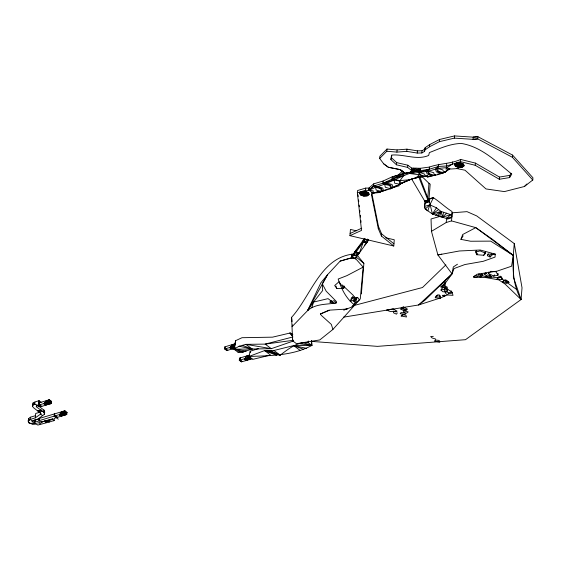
<?xml version="1.0" encoding="UTF-8"?>
<svg xmlns="http://www.w3.org/2000/svg" width="561" height="561" viewBox="0 0 561 561"><rect width="100%" height="100%" fill="white"/><g stroke="black" fill="none" stroke-linecap="round" stroke-linejoin="round"><path stroke-width="0.84" d="M250.234 352.645L250.248 351.186L258.586 348.584M424.979 201.034L424.537 206.441L425.294 209.043L432.419 214.043L446.549 218.517L451.857 216.911L451.998 211.497C445.378 207.395 439.971 201.946 433.415 197.731L428.835 198.839L428.976 199.33M355.19 298.578L353.928 301.495L356.088 302.716L356.228 298.641M353.718 254.056C320.612 257.022 310.871 296.229 291.601 317.316L292.611 340.808L296.489 343.676L319.784 339.938L332.918 329.433L360.274 298.936L363.17 267.113L355.681 258.733L355.779 257.415M311.439 340.892L312.189 341.446L377.462 346.361L465.497 339.693L521.078 299.525C511.337 282.464 512.558 262.464 514.269 243.6L476.703 215.915L466.997 211.644L452.187 212.822L451.535 220.901L446.226 222.507L431.465 231.335L437.903 254.946L452.033 273.845L445.385 283.053L441.093 290.24L445.672 280.128L452.033 273.845L454.052 268.544L464.929 264.533L483.147 261.328L495.047 257.106L495.223 254.133L480.251 250.01L459.34 250.984L437.903 254.946L441.773 254.161M41.191 422.23L39.088 420.68L39.27 418.478L64.852 410.792L66.955 412.349L66.78 414.516L54.494 418.218L53.912 420.056L54.445 420.448L49.263 422.012L37.825 425.077L36.072 423.779L32.377 423.913L29.074 422.819L28.331 420.939L28.506 418.737L30.371 417.216L35.483 415.673M28.331 420.939L30.189 419.418L30.371 417.216M32.524 406.346L33.092 402.931L34.873 402.153L34.698 404.355L32.917 405.133L32.524 406.346L33.422 407.609L41.128 413.695L35.308 417.875L30.189 419.418M32.917 405.133L33.092 402.931M34.698 404.355L34.684 402.013L39.039 400.701L41.135 402.258M38.52 406.052L43.968 410.091L44.698 411.963L44.522 414.165L37.412 419.432L32.293 420.974L31.984 421.949L33.976 422.223L34.151 420.021M39.27 418.478L39.326 420.848L34.964 422.167L34.908 419.789M34.964 422.167L35.14 419.965M35.308 417.875L35.666 413.471L40.048 412.146M44.522 414.165L43.793 412.293L36.297 406.739L36.416 405.273M38.856 402.938L49.347 399.776L51.451 401.332L51.275 403.499L40.785 406.662L38.681 405.105L39.039 400.701L38.856 402.938L39.74 404.79L41.837 406.346L34.509 404.215M43.793 412.293L43.968 410.091M46.275 400.701L44.312 403.408L38.681 405.105M48.863 401.017L51.451 401.332L50.188 403.829L48.085 402.272L48.26 400.105M51.275 403.499L49.172 401.942L49.347 399.776L46.247 401.045L44.165 403.864L44.894 404.376L49.992 403.885L49.501 402.987M58.302 419.172L54.186 416.122L54.361 413.92M61.78 411.718L59.627 414.488L60.083 415.392L59.669 414.888M66.78 414.516L64.676 412.959L64.852 410.792L61.752 412.062L65.139 413.871L64.34 413.478M234.554 348.234L226.777 350.576L224.673 349.019L224.849 346.852L235.34 343.69L235.311 344.068M232.268 344.615L230.305 347.322L230.795 348.22L234.638 346.432L232.24 344.959L230.115 347.378L230.571 348.29M234.989 345.022L235.585 340.681L242.008 337.708L272.534 337.161L290.03 333.024L292.842 334.545M235.213 345.26L235.255 343.641M252.106 358.879L241.384 361.866L239.288 360.309L239.463 358.142L249.182 355.211M240.515 357.827L240.339 359.994L241.384 361.866M246.882 355.905L244.919 358.612L245.409 359.51L249.245 357.722L250.01 358.121M292.611 340.808L292.744 339.153M311.467 341.817L311.53 340.955L311.867 345.429C292.786 355.807 270.058 355.618 248.888 356.487L250.248 351.186M385.786 237.773L394.271 239.778L393.773 246.006L349.938 235.662L350.443 229.421L356.319 230.809M351.523 257.815C352.413 254.918 351.502 255.381 351.894 257.899M349.938 235.662L361.536 230.417L357.357 192.76L357.532 190.558L365.716 188.089L369.362 188.089L369.18 190.291L373.009 193.131L380.631 192.437L380.716 191.336L383.675 190.838L382.707 188.089L377.841 186.511L373.577 186.042L368.942 190.123L373.275 190.929L372.777 192.956L371.473 194.688L378.317 228.706L381.438 236.048L393.773 246.006M364.257 238.769L355.057 251.559L354.166 254.729L355.576 255.381M355.057 251.559L352.126 255.627L351.831 257.836L355.625 258.789L355.8 257.373M357.357 192.76L365.541 190.291L365.716 188.089M365.541 190.291L368.668 190.445L368.85 188.244M368.942 190.123L369.124 187.921L373.752 183.84L383.121 181.014L392.293 176.771L404.13 173.293L429.186 169.275L429.368 167.073C439.607 163.342 450.588 163.987 460.679 159.457L475.398 163.097L499.465 177.059L509.802 175.376L511.092 173.293M368.668 190.445L373.577 186.042L373.752 183.84M405.82 173.777L400.231 169.632L388.345 167.276L383.724 163.854L379.671 158.454L379.853 156.253L386.992 149.044L397.083 149.913L406.921 149.163L417.384 150.853L422.033 150.762L424.775 149.156L425.203 147.641L429.733 144.563L439.558 139.479L454.515 135.923L473.232 137.15L477.916 136.702L512.579 155.102L532.95 177.809L532.775 180.011L524.381 186.511L504.388 191.596L485.987 188.938L465.006 170.207L456.584 168.517M378.317 228.706L378.493 226.504L371.648 192.486M379.131 191.659L372.777 192.956L381.375 191.532L390.554 188.762L389.944 185.488L384.72 184.436L382.946 183.216L383.121 181.014M379.671 158.454L386.81 151.246L386.992 149.044M381.438 236.048L381.613 233.846L378.493 226.504M423.218 176.498C411.402 177.62 401.094 183.847 390.554 188.762L390.091 188.51L391.641 188.237L390.673 185.13L382.946 183.216L403.24 174.212L420.35 169.387L412.097 170.895L407.616 167.409L396.501 164.822L390.919 159.619L391.031 158.146M392.293 176.771L391.999 180.488L373.577 186.042L375.54 187.206L380.765 188.671L381.375 191.532L376.158 190.06L375.54 187.206C390.933 182.921 404.362 173.461 420.266 170.488L419.481 172.255L420.168 174.667L425.315 176.575C433.877 175.712 443.365 174.66 449.943 168.517L443.555 172.781L438.33 171.315L437.72 168.454L438.737 164.247M386.81 151.246L396.908 152.115L397.083 149.913M396.501 164.822L396.676 162.62L391.094 157.417M399.264 184.267L399.137 185.782L390.091 188.51L393.016 187.57L392.055 184.464L387.181 183.244L382.946 183.216M396.908 152.115L406.739 151.365L406.921 149.163M407.616 167.409L407.798 165.207L396.676 162.62M409.74 172.606L412.097 170.895L413.878 168.139L411.515 170.292L411.767 170.986L411.697 168.09L407.798 165.207M406.739 151.365L417.209 153.055L417.384 150.853M417.209 153.055L421.858 152.964L422.033 150.762M421.858 152.964L424.6 151.358L424.775 149.156M424.6 151.358L425.203 147.641M425.028 149.843L429.558 146.765L429.733 144.563M427.405 175.782L424.263 176.687L419.453 174.759L415.806 177.893L427.405 175.782L427.286 177.29L435.511 174.815M425.855 200.852L425.687 203.04L429.207 201.981L429.424 199.127L429.004 198.917M422.054 176.617L428.976 183.3L427.559 200.922L426.171 200.656L425.743 201.637L424.733 201.09L411.592 178.882M429.137 201.553L429.102 199.428M419.81 177.01L427.791 198.019L429.551 199.211L429.074 201.301L429.312 199.029M451.857 216.918L450.792 214.66L441.051 211.441L432.419 214.043L429.277 201.126L429.438 199.127L433.415 197.731L429.852 204.842L427.812 210.831L425.294 209.036L424.537 206.441L425.743 200.971M429.558 146.765L439.375 141.681L439.558 139.479M446.71 163.791L446.535 165.993L447.103 167.578L449.2 169.127L458.246 168.517M446.226 222.507L446.619 217.654M447.447 218.243L447.376 219.106L450.897 218.047L450.96 217.184M439.375 141.681L454.333 138.125L454.515 135.923M452.489 161.926L452.313 164.128L447.103 167.578L445.82 169.057L449.2 169.127M429.368 167.073L420.441 168.286L420.14 172.003L438.555 166.449L446.535 165.993L460.504 161.659L460.679 159.457M390.919 159.619L391.95 155.046C404.179 154.037 416.914 160.516 428.653 155.467L429.403 152.585C439.663 148.574 449.901 143.742 461.317 143.441C481.506 146.737 496.478 161.757 511.772 174.106L509.619 177.578L499.29 179.261L475.223 165.299L475.398 163.097M499.29 179.261L499.465 177.059M509.619 177.578L509.802 175.376M532.775 180.011L512.403 157.304L512.579 155.102M451.535 220.901L475.784 227.633L492.944 239.687L513.343 255.458L511.569 266.209L497.172 271.11L476.85 274.294L473.561 277.162L485.335 277.478L498.806 279.89L505.138 284.111L521.078 299.525L522.025 287.793L514.269 243.6M361.354 293.936L363.886 263.375L356.866 254.792M292.064 326.663L307.568 310.647L320.885 282.758L327.547 274.694L340.176 261.082L351.614 257.751L351.971 254.007M498.175 273.621L497.965 275.199L493.771 276.061L488.329 273.438L488.792 272.015M445.385 283.053L444.242 290.212L445.736 293.382L447.25 294.974L440.687 297.877L418.625 304.967L343.367 317.189M293.515 340.962L271.314 348.676L252.184 349.026L242.969 351.999L237.836 352.063L233.958 349.187L235.585 340.681L235.592 342.834M308.319 340.99L307.989 342.561L311.867 345.429L311.551 340.618M486.043 273.116L485.875 273.936L484.466 274.112L484.318 273.509L485.637 272.962L486.331 273.326L485.875 273.936L484.809 273.551L484.466 274.112L485.496 273.607L484.318 273.509M344.272 286.054L343.753 288.508L336.768 288.431L334.693 285.535L339.026 281.734L343.753 288.508L342.806 287.183M424.537 206.441L429.852 204.842L436.451 207.801L441.051 211.441L437.861 215.817L439.684 216.588L442.538 217.149L443.569 212.317M357.511 252.695L355.681 252.625L356.291 249.848L363.262 242.079L363.437 239.905L364.636 238.544L365.288 239.259L351.831 257.836M391.262 156.652L391.606 155.131M493.168 254.336L493.322 253.705L493.638 254.589L493.168 254.336L495.321 254.14L494.059 254.596L493.939 254.077M439.684 216.588L441.051 211.441L435.581 215.207M293.382 340.282L265.15 344.11L245.886 344.356L239.112 346.228L233.958 349.187L246.279 350.955L242.969 352.006L233.958 349.194L234.736 346.382M476.093 250.858L475.749 252.099L476.633 254.708L483.757 255.269L485.665 253.221L485.335 251.665M311.853 307.652L313.522 302.077L322.687 290.507L322.287 283.796L327.547 274.694L307.568 310.647C315.598 303.452 326.846 304.658 336.635 302.856L336.439 301.573L326.186 291.173L322.287 283.796M357.974 254.091L357.539 255.5L355.723 255.416M367.027 239.456L365.211 239.365L364.636 238.544L363.773 241.363L365.183 242.022M367.581 240.732L367.146 242.142L365.33 242.05M447.229 289.034L440.806 289.911L442.853 291.741L446.325 291.965L447.229 289.034L445.637 288.677M52.86 419.277L46.696 420.575L48.611 420.554L52.86 419.277L53.057 418.653L41.472 422.04L46.591 420.498L49.263 422.012L47.98 421.059L45.161 421.767L46.212 422.545L47.39 421.094M36.297 406.739L36.612 405.771L40.785 406.662M357.932 254.147L357.462 255.613L355.632 255.543M365.092 242.142L363.696 241.468L364.636 238.544M367.539 240.781L367.069 242.247L365.239 242.177M487.453 255.732L488.091 253.817L492.376 254.722L490.09 257.015L487.453 255.732L488.168 254.477M435.68 174.892L434.375 175.551L429.221 173.644L428.541 171.224L429.186 169.275L426.15 171.498L427.173 173.875L431.984 175.817L433.436 175.404M362.855 241.56L363.437 239.905L363.696 241.468M351.67 297.393L350.232 301.432L352.673 297.919L354.517 296.916M513.343 255.458L490.672 241.125L470.616 241.237L460.932 239.365L462.685 234.526L475.784 227.633L513.343 255.458L513.392 277.099L521.078 299.525M483.757 255.269L485.055 252.373M63.589 413.289L64.852 410.792M48.639 402.518L46.247 401.045L49.634 402.847L48.639 402.518L44.803 404.306L44.354 403.808L44.312 403.408L48.085 402.272L49.347 399.776M235.094 343.69L234.077 346.186L224.673 349.019M245.185 359.58L244.722 358.668L246.854 356.249L248.691 357.476L249.322 356.228M438.884 294.609L440.013 295.808L440.651 298.045L435.252 297.716L436.17 296.117L437.938 294.707M500.566 276.138L501.695 277.337L502.326 279.574L496.927 279.245L497.852 277.639L499.62 276.229M355.618 302.155L353.57 305.682L352.049 306.362M443.632 295.626L443.288 296.187L442.938 295.254L443.288 296.187L444.698 296.005M343.676 310.114L351.838 307.049L355.653 302.028M476.562 250.795L475.749 252.099L480.055 250.879L485.665 253.221M460.932 239.365L463.155 235.809M436.458 207.801L432.419 214.043L438.471 209.66M506.429 280.093L509.016 282.365L506.155 283.172L502.516 282.141L505.405 279.616M307.568 310.647L313.522 302.077L328.052 298.648L334.426 303.515M397.328 312.898L396.431 314.16L393.464 312.786L393.373 311.208L396.311 311.916M403.618 172.143L404.13 173.293L403.632 173.994L398.212 175.032L397.679 176.596L395.253 175.902L392.118 178.973L394.06 179.92L399.278 180.965L399.895 184.246L394.671 183.195L394.06 179.92M355.267 255.809L357.729 252.387M367.336 239.028L365.022 242.478M352.82 255.879L352.07 255.697L352.532 255.423L352.14 255.613L352.336 257.275L355.709 258.053L368.661 240.038L368.163 239.694M401.171 316.032L402.062 314.833L405.855 315.1L406.522 316.972L401.171 316.032L402.454 315.24M352.035 256.111L352.883 255.788L352.07 255.697L352.532 255.423M355.625 258.789L355.253 258.698L355.709 258.053M493.771 276.061L494.683 274.862M64.15 413.534L60.308 415.322L59.859 414.824L61.752 412.062L64.915 413.934M429.186 169.275L427.482 171.343L428.513 173.721L433.316 175.67L435.581 174.843M356.53 298.382L353.928 301.495L357.638 297.358L359.363 299.932L356.088 302.716M53.295 420.799L53.912 420.056M489.136 274.553L491.717 276.832L488.862 277.632L485.223 276.601L486.135 275.535M329.945 302.084L334.054 300.703L336.165 302.772L333.739 303.445L329.945 302.084L331.383 300.437M59.627 414.488L61.752 412.062M364.313 245.445L366.635 242.85L363.262 242.079L359.489 252.794L356.116 252.015L356.291 249.848L355.029 251.903L354.089 254.834L355.485 255.507M477.741 253.53L476.633 254.708L476.387 251.728M435.252 297.716L437.208 295.654M496.927 279.245L498.89 277.183M524.381 186.511L526.828 184.022M482.916 274.918L478.638 274.013L478 275.935L480.637 277.211L482.916 274.918L481.583 273.845M445.869 264.876L422.489 287.527L354.026 305.479M445.672 280.128L425.28 299.904L418.625 304.967L452.033 273.845L453.309 266.966L457.467 264.217M441.051 211.441L442.538 217.149L446.689 213.159M440.841 286.909L443.204 285.163L447.341 287.141L444.48 287.94L440.841 286.909L443.071 284.848M502.516 282.141L504.739 280.072M425.294 209.036L429.852 204.842M402.56 171.077L398.212 175.032L409.376 172.36M446.549 218.517L450.792 214.66L442.538 217.149M350.99 301.166L353.998 300.114L356.999 297.456L352.673 297.919L352.596 296.446M488.329 273.438L490.826 271.314L496.141 271.812L497.965 275.199L497.242 273.838M485.223 276.601L487.586 274.855L491.717 276.832M311.867 345.429L293.641 345.597L273.901 350.492L264.561 350.597L270.577 355.057L252.759 359.363L248.888 356.487L264.561 350.597L280.191 355.148C288.312 349.061 297.19 341.726 307.989 342.561L302.856 342.624L299.546 343.676L311.867 345.429L302.856 342.624M416.066 168.188L409.453 172.648M47.895 402.328L44.803 404.306L44.312 403.408M63.4 413.345L60.308 415.322L59.817 414.425M233.888 346.242L230.795 348.22L230.305 347.322M249.245 357.722L248.495 357.532L245.409 359.51L244.919 358.612M447.369 287.926L446.29 288.571L445.546 288.095M401.185 308.129L403.499 306.993L407.616 309.209L404.804 309.406L401.185 308.129L403.345 306.916M363.17 267.113L346.915 275.64L338.178 279.034C341.333 288.585 345.899 298.326 354.068 304.602M369.18 190.291L375.54 187.206M392.384 187.451L396.971 185.326M388.114 309.581L386.718 310.212L390.168 311.467L397.132 311.222L393.037 308.76L386.718 310.212L388.233 309.826M350.113 233.46L361.712 228.215M344.44 309.77L346.719 308.746M332.918 329.433L331.348 324.433L321.334 315.38L320.394 313.985L328.977 310.17L347.245 309.048M423.267 176.273A87.993 59.957 -53.5 0 0 400.049 183.868L409.663 179.744L400.007 180.621L392.118 178.973L403.836 175.418L400.007 180.621L400.982 183.706L399.832 184.078M400.056 183.924L410.379 179.506M320.394 313.985L329.16 310.387M445.7 171.743L442.461 173.111L437.594 171.54L436.626 168.784L438.555 166.449L435.413 169.156L436.381 171.904L441.248 173.475L445.7 171.743L442.58 172.683M443.141 295.584L444.459 295.03L445.161 295.402M49.901 401.964L51.451 401.332L49.915 401.795M64.627 413.303L66.955 412.349L65.693 414.845L65.23 413.941M235.34 343.69L232.24 344.959L234.828 346.375M249.175 355.295L246.854 356.249L248.495 357.532M41.584 422.124L46.591 420.498M44.13 404.607L50.273 402.756M65.679 413.702L59.543 415.554L65.777 413.773M427.566 201.637L427.664 200.999L428.955 201.217M411.178 171.715L414.824 171.421L415.764 170.551L420.266 170.488L418.429 172.36L419.453 174.759L409.972 173.566L428.541 171.224L437.72 168.454L447.103 167.578M383.058 190.628L386.964 189.45M437.11 174.331L439.452 173.622M429.228 198.994L433.415 197.731M426.648 202.304L425.876 202.269L424.733 201.09L427.615 200.221L429.074 201.301M425.687 202.128L429.389 201.21M426.669 202.219L425.743 201.637M351.684 255.816L352.14 255.613M48.085 402.272L49.172 401.942M230.031 348.451L234.638 347.063M38.541 410.968L41.423 410.098L42.208 411.115L39.326 411.984L38.541 410.968L37.692 410.771L41.423 410.098M35.869 419.74L39.501 418.646M249.54 356.971L249.94 357.098L239.288 360.309M33.976 422.223L34.733 421.991M39.088 420.68L64.676 412.959M63.884 413.275L66.955 412.349L64.368 412.033M244.638 359.741L250.781 357.89M37.496 423.029L40.09 422.419M56.289 417.679L57.341 417.363L55.244 415.806L54.361 413.955M311.306 340.786L311.474 340.737M39.179 423.737L40.876 423.667M426.192 202.044L425.911 201.665L426.746 201.42L427.636 202.002M340.176 261.082L351.957 257.815M440.21 216.343L431.037 218.979L431.465 231.335M292.926 336.951L265.15 344.11L271.314 348.676L245.886 344.356L252.184 349.026L233.958 349.194M45.161 421.767L47.98 421.059M373.009 193.131L379.944 191.511M415.806 177.893L424.095 176.385M235.101 347.547L230.894 348.29L232.408 348.879L230.894 348.29L235.136 347.883M250.557 358.689L245.501 359.58L247.015 360.169L245.501 359.58L250.599 359.089L250.108 358.191M45.665 404.776L44.894 404.376L49.95 403.485M65.455 414.502L60.399 415.392L61.92 415.982L60.399 415.392L65.497 414.902L65.006 414.004M452.264 292.59L449.852 292.807L447.341 292.246L447.678 289.132L452.264 292.59L450.946 290.633M497.852 277.639L501.695 277.337M436.17 296.117L440.013 295.808M433.295 336.369L430.68 336.509L432.131 338.002L435.504 338.97M428.955 201.217L426.171 200.656L427.51 201.651L427.244 201.189M36.262 423.913L32.349 424.067L28.842 422.889L28.05 420.918L30.006 419.277L32.293 420.974M426.732 201.343L424.733 201.09M237.836 352.063L242.969 351.999M411.697 168.09L420.441 168.286L412.097 170.895L411.515 170.292M479.606 275.64L499.192 277.891M454.333 138.125L473.056 139.352L477.762 138.904L512.403 157.304M357.42 252.815L355.604 252.731L355.029 251.903L355.681 252.625M404.762 314.476L400.182 313.641L401.059 312.568L404.846 312.947L405.301 314.062M400.231 169.632L388.373 167.269L383.724 163.854M299.946 350.267L293.641 345.597L306.713 348.395M239.112 346.228L252.184 349.026L242.618 345.436M351.614 257.751L355.667 258.719M460.504 161.659L475.223 165.299M232.212 348.935L230.669 348.36M248.691 357.476L250.234 358.058M246.826 360.225L245.276 359.65M61.724 416.038L60.174 415.463M373.577 186.042L381.494 188.454L382.462 191.203L380.716 191.336L381.375 191.532M390.554 188.762L385.337 187.297L384.72 184.436M437.72 168.454L442.938 169.927L443.555 172.781M428.541 171.224L433.758 172.69L434.375 175.551M357.567 252.85L358.977 253.509M429.13 199.015L429.551 199.211M357.659 252.731L359.054 253.404M419.481 172.255L424.635 174.162L425.315 176.575M267.211 350.345L280.191 355.148L273.901 350.492M293.641 345.597L303.206 349.187M264.561 350.597L276.713 355.337M44.894 404.376L46.409 404.965L44.67 404.439M54.186 416.122L57.341 417.363L55.244 415.806M270.276 350.562L280.191 355.148M504.879 280.395L509.016 282.365M292.505 334.629L290.03 333.024L292.442 336.291M368.086 239.799L368.584 240.143M501.604 278.628L505.033 281.11M507.095 282.597L516.695 289.546M428.976 183.3L430.189 184.197L428.828 201.119L429.263 201.119M426.171 200.656L427.51 201.651M292.043 334.51L290.03 333.024L292.057 335.541M224.849 346.852L225.732 348.704L227.836 350.26M242.443 361.55L240.339 359.994L239.463 358.142M48.961 400.624L50.364 401.662L50.188 403.829L49.726 402.917M42.706 415.687L40.413 413.99L40.658 413.24L39.326 411.984M404.13 173.293L400.863 170.102L405.337 173.7M491.043 253.649L492.376 254.722M381.613 233.846L393.948 243.804M355.828 256.756L363.886 263.375M400.863 170.102L404.972 173.784M342.294 284.96L353.213 295.31L355.632 299.385M428.232 200.887L418.716 176.785M250.332 358.121L250.788 359.033M445.56 290.773L446.325 291.965M500.7 276.734L502.326 279.574M439.431 295.92L440.651 298.045M225.732 348.704L226.777 350.576M28.506 418.737L29.004 419.993M336.004 286.103L336.768 288.431M489.613 255.493L490.09 257.015L490.048 255.332M505.791 281.026L506.155 283.172M358.009 194.842L358.199 196.553M358.577 199.975L358.767 201.687M359.145 205.109L359.335 206.82M359.72 210.242L359.91 211.953M360.288 215.375L360.478 217.086M360.856 220.508L361.046 222.219M353.83 298.578L353.998 300.114M291.601 317.316L292.029 321.537M292.365 324.917L292.533 326.6M480.511 275.542L480.637 277.211M473.877 276.37L473.856 277.155L476.864 277.218L477.495 276.201L475.735 275.451L473.877 276.37M473.232 137.15L473.056 139.352L477.734 138.904L477.916 136.702L473.232 137.15M403.948 310.521L403.499 311.986L406.206 313.326L408.198 311.909L403.948 310.521M448.52 293.389L447.601 294.995L453 295.324L452.362 293.087L448.52 293.389M435.364 340.008L434.48 341.123L439.81 342.259L439.144 340.429L435.364 340.008M406.648 309.784L405.035 311.096L400.393 309.069L402.812 308.655L406.648 309.784M361.494 191.56L359.545 193.054L360.414 194.926L363.654 196.098L367.329 195.887L369.278 194.394L368.409 192.521L365.204 191.343L361.494 191.56M361.642 191.673L359.79 193.082L360.618 194.87L363.689 195.978L367.182 195.775L369.04 194.365L368.212 192.577L365.169 191.462L361.642 191.673M362.196 192.079L360.716 193.215L361.375 194.639L363.837 195.523L366.628 195.368L368.114 194.232L367.448 192.809L365.015 191.918L362.196 192.079M362.75 192.493L361.635 193.342L362.133 194.415L363.977 195.074L366.074 194.955L367.189 194.106L366.691 193.04L364.867 192.367L362.75 192.493M363.304 192.9L362.56 193.468L362.897 194.183L365.52 194.548L366.263 193.98L365.933 193.265L364.713 192.823L363.304 192.9M363.858 193.314L363.654 193.952L365.337 193.854L363.858 193.314M456.451 162.928L454.501 164.415L455.371 166.294L458.61 167.459L462.292 167.255L464.242 165.761L463.372 163.882L460.167 162.711L456.451 162.928M456.598 163.034L454.747 164.45L455.574 166.238L458.653 167.339L462.145 167.143L463.996 165.726L463.169 163.945L460.125 162.83L456.598 163.034M457.152 163.447L455.672 164.576L456.331 166.007L458.793 166.89L461.591 166.736L463.07 165.6L462.411 164.177L459.971 163.279L457.152 163.447M457.706 163.861L456.598 164.71L457.096 165.776L458.94 166.442L461.037 166.322L462.145 165.474L461.654 164.401L459.824 163.735L457.706 163.861M458.26 164.268L457.524 164.836L457.853 165.551L460.483 165.909L461.219 165.348L460.89 164.632L459.676 164.184L458.26 164.268M458.821 164.682L458.61 165.32L460.3 165.222L458.821 164.682M447.65 218.061L447.65 218.061M450.848 217.1L450.848 217.1"/></g></svg>
